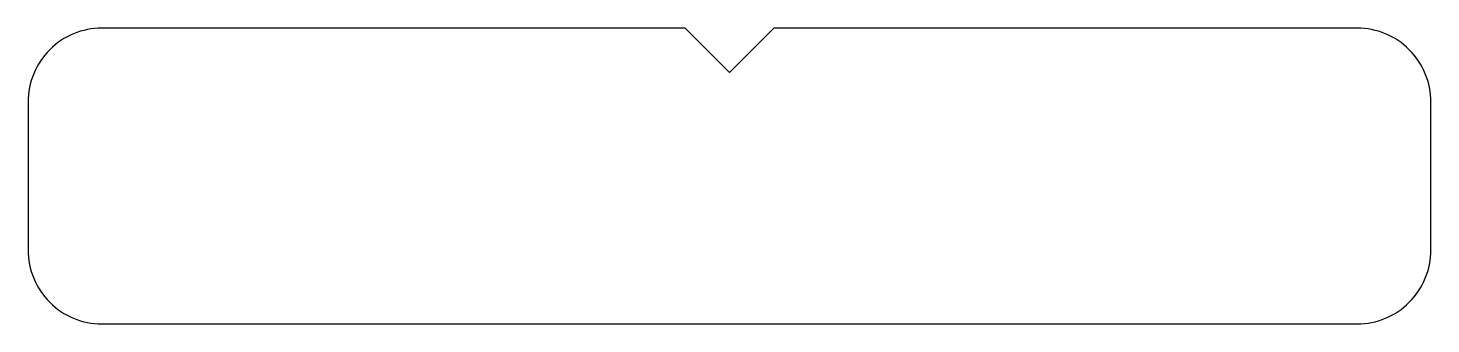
# Model space of a CAD drawing. Extents: x 225.35 to 234.85, y 307.39 to 309.39.
import ezdxf

# ---------------------------------------------------------------- set-up
doc = ezdxf.new("R2010")
doc.units = 0
doc.layers.get('0').update_dxf_attribs({"linetype": 'CONTINUOUS'})

msp = doc.modelspace()

# ---------------------------------------------------------------- linework, layer by layer
msp.add_lwpolyline([(225.3542, 308.892), (225.3542, 307.892, 0.414214), (225.8542, 307.392), (234.3542, 307.392, 0.414214), (234.8542, 307.892), (234.8542, 308.892, 0.414214), (234.3542, 309.392), (230.4042, 309.392), (230.1042, 309.092), (229.8042, 309.392), (225.8542, 309.392, 0.414214)], format="xyb", close=True)

doc.saveas('drawing.dxf')
